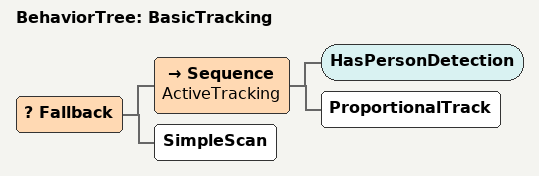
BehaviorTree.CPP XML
<root BTCPP_format="4">
  <BehaviorTree ID="BasicTracking">
    <Fallback>
      <Sequence name="ActiveTracking">
        <HasPersonDetection/>
        <ProportionalTrack/>
      </Sequence>

      <SimpleScan/>
    </Fallback>
  </BehaviorTree>
</root>
